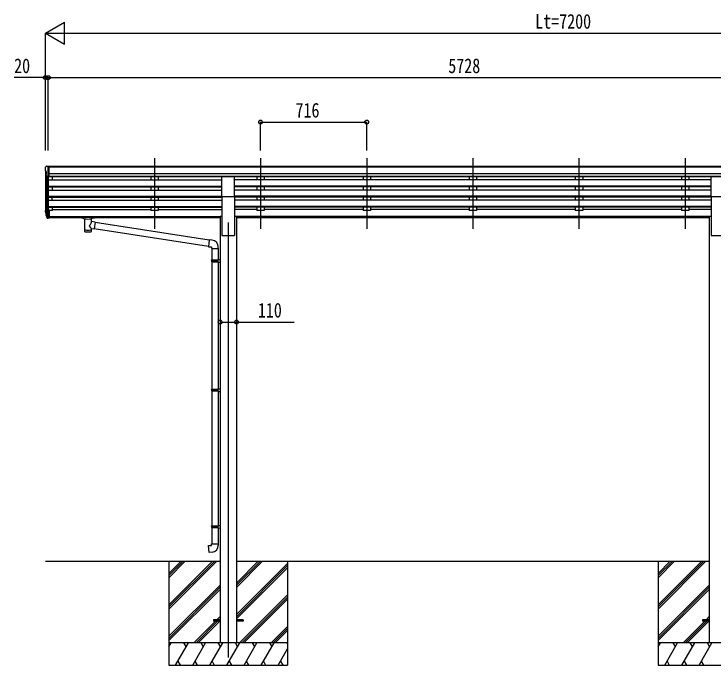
# Model space of a CAD drawing. Units: millimetres, scale not verified. Extents: x -12615 to 12615, y -8910 to 8910.
# Drawn here: x -4500 to 222, y -4915 to -520 of the extents above; entities that cross this region are included whole.
import ezdxf
from ezdxf.enums import TextEntityAlignment as Align

# ---------------------------------------------------------------- set-up
doc = ezdxf.new("R2010")
doc.units = ezdxf.units.MM
doc.header["$LTSCALE"] = 50
for name, color, linetype in [('0-3_YKK_12', 2, 'Continuous'), ('0-4_YKK_13', 4, 'Continuous'), ('0-5_YKK_A1', 4, 'Continuous'), ('0-6_YKK_D', 6, 'Continuous')]:
    doc.layers.add(name, color=color, linetype=linetype)
doc.styles.add('ＭＳ ゴシック', font='')
doc.styles.get('ＭＳ ゴシック').set_extended_font_data('MS Gothic')

msp = doc.modelspace()

# ---------------------------------------------------------------- linework, layer by layer
at = {"layer": '0-3_YKK_12'}
for p, q in [((-3552.94, -1491.89), (-3552.94, -1969.4)), ((-2836.94, -1491.89), (-2836.94, -1969.4)), ((-2120.94, -1491.89), (-2120.94, -1969.4)), ((-1404.94, -1491.89), (-1404.94, -1969.4)), ((-688.94, -1491.89), (-688.94, -1969.4)), ((27.06, -1491.89), (27.06, -1969.4)), ((-3054.94, -1926.44), (-3054.94, -4865))]:
    msp.add_line(p, q, dxfattribs=at)
at = {"layer": '0-4_YKK_13'}
for p, q in [((-4290.94, -1557), (-4290.94, -1557.63)), ((-4284.03, -1548.2), (-4288.1, -1554.01)), ((-4280.94, -1547.63), (-4283.27, -1547.78)), ((-4280.94, -1547.63), (-4262.44, -1547.63)), ((-4268.94, -1620.62), (-4268.94, -1547.63)), ((-4262.44, -1547.63), (-4252.44, -1547.72)), ((-4262.44, -1619.62), (-4262.44, -1547.63)), ((-4252.44, -1549.24), (-4252.44, -1547.72)), ((-4288.41, -1578.82), (-4283.09, -1581.89)), ((-4276.56, -1618.8), (-4285.57, -1603.21)), ((-4282.94, -1582.15), (-4282.94, -1598.42)), ((-4268.94, -1620.62), (-4274.15, -1620.3)), ((-4262.44, -1619.62), (-4268.94, -1619.62)), ((-3097.44, -1751.06), (-3097.44, -1615.84)), ((-3097.44, -1615.84), (-3012.44, -1615.84)), ((-3012.44, -1751.06), (-3012.44, -1615.84)), ((202.56, -1751.06), (202.56, -1615.84)), ((202.56, -1615.84), (287.56, -1615.84)), ((-3097.44, -1751.06), (-3012.44, -1751.06)), ((202.56, -1751.06), (287.56, -1751.06)), ((-4287.85, -1859.2), (-4283.97, -1867.15)), ((-4287.24, -1857.83), (-4283.97, -1864.89)), ((-4285.53, -1870.48), (-4285.19, -1874.88)), ((-4285.19, -1874.88), (-4276.38, -1898.43)), ((-4284.58, -1874.32), (-4276.38, -1890.5)), ((-4275.37, -1889.37), (-4283.13, -1873.96)), ((-4268.94, -1845.01), (-4268.94, -1899.79)), ((-4262.44, -1845.01), (-4268.94, -1845.01)), ((-4262.44, -1885.15), (-4268.94, -1885.15)), ((-4262.44, -1845.01), (-4262.44, -1899.05)), ((-4268.94, -1890.05), (-4274.07, -1890.05)), ((-4268.94, -1891.85), (-4273.79, -1891.85)), ((-4268.94, -1899.79), (-4273.79, -1899.79)), ((-4262.44, -1890.03), (-4268.94, -1890.03)), ((-4262.44, -1899.05), (-4268.94, -1899.05)), ((-4044.94, -1889.89), (-4044.94, -1895.65)), ((-4044.94, -1890.08), (-4044.94, -1891.62)), ((-4042.94, -1889.23), (-3959.94, -1889.23)), ((-4042.94, -1891.4), (-3959.94, -1891.4)), ((-4042.94, -1896.31), (-4028.44, -1896.31)), ((-4028.44, -1901.96), (-4028.44, -1895.41)), ((-4024.34, -1902.88), (-4024.36, -1988.32)), ((-3978.54, -1921.62), (-3978.54, -1902.88)), ((-3953.32, -1925.53), (-3978.54, -1921.61)), ((-3974.44, -1901.96), (-3974.44, -1895.41)), ((-3974.44, -1896.31), (-3959.94, -1896.31)), ((-3953.32, -1925.53), (-3960.34, -1970.79)), ((-3957.94, -1889.89), (-3957.94, -1895.65)), ((-3184.14, -2046.92), (-3953.64, -1927.54)), ((-3978.52, -1988.32), (-3978.55, -1967.65)), ((-3978.54, -1967.96), (-3960.34, -1970.79)), ((-3187.8, -2088.85), (-3960.07, -1969.05)), ((-3163.13, -2046.8), (-3183.97, -2044.97)), ((-3168.05, -2102.54), (-3122.05, -2102.54)), ((-3165.94, -2102.54), (-3165.94, -2180.36)), ((-3123.94, -2102.54), (-3123.94, -2177.8)), ((-3122.05, -2102.54), (-3122.05, -2091.63)), ((-3167.94, -2182.36), (-3166.94, -2180.36)), ((-3167.94, -2182.36), (-3123.94, -2182.36)), ((-3167.94, -2182.36), (-3167.94, -2190.36)), ((-3167.94, -2190.36), (-3123.94, -2190.36)), ((-3167.94, -2190.36), (-3166.94, -2192.36)), ((-3166.94, -2180.36), (-3123.94, -2180.36)), ((-3166.94, -2192.36), (-3123.94, -2192.36)), ((-3165.94, -2192.36), (-3165.94, -3052.75)), ((-3128.42, -2182.36), (-3128.85, -2180.36)), ((-3125.94, -2177.86), (-3109.94, -2177.39)), ((-3125.94, -2179.86), (-3125.94, -2177.86)), ((-3125.94, -2179.86), (-3123.94, -2179.86)), ((-3125.94, -2194.86), (-3125.94, -2192.86)), ((-3125.94, -2194.86), (-3109.94, -2195.33)), ((-3123.94, -2194.92), (-3123.94, -3050.2)), ((-3109.94, -2177.39), (-3109.94, -2195.33)), ((-3167.94, -3054.75), (-3166.94, -3052.75)), ((-3167.94, -3054.75), (-3123.94, -3054.75)), ((-3167.94, -3054.75), (-3167.94, -3062.75)), ((-3167.94, -3062.75), (-3123.94, -3062.75)), ((-3167.94, -3062.75), (-3166.94, -3064.75)), ((-3166.94, -3052.75), (-3123.94, -3052.75)), ((-3166.94, -3064.75), (-3123.94, -3064.75)), ((-3165.94, -3064.75), (-3165.94, -3975.44)), ((-3128.42, -3054.75), (-3128.85, -3052.75)), ((-3125.94, -3050.25), (-3109.94, -3049.78)), ((-3125.94, -3052.25), (-3125.94, -3050.25)), ((-3125.94, -3052.25), (-3123.94, -3052.25)), ((-3125.94, -3067.25), (-3125.94, -3065.25)), ((-3125.94, -3067.25), (-3109.94, -3067.73)), ((-3123.94, -3067.31), (-3123.94, -3972.88)), ((-3109.94, -3049.78), (-3109.94, -3067.73)), ((-3167.94, -3977.44), (-3166.94, -3975.44)), ((-3167.94, -3977.44), (-3123.94, -3977.44)), ((-3167.94, -3977.44), (-3167.94, -3985.44)), ((-3167.94, -3985.44), (-3123.94, -3985.44)), ((-3167.94, -3985.44), (-3166.94, -3987.44)), ((-3166.94, -3975.44), (-3123.94, -3975.44)), ((-3166.94, -3987.44), (-3123.94, -3987.44)), ((-3165.94, -3987.44), (-3165.94, -4097.44)), ((-3128.42, -3977.44), (-3128.85, -3975.44)), ((-3125.94, -3972.94), (-3109.94, -3972.47)), ((-3125.94, -3974.94), (-3125.94, -3972.94)), ((-3125.94, -3974.94), (-3123.94, -3974.94)), ((-3125.94, -3989.94), (-3125.94, -3987.94)), ((-3125.94, -3989.94), (-3109.94, -3990.41)), ((-3123.94, -3990), (-3123.94, -4097.44)), ((-3109.94, -3972.47), (-3109.94, -3990.41)), ((-3167.94, -4097.44), (-3121.94, -4097.44)), ((-3167.94, -4107.44), (-3167.94, -4097.44)), ((-3121.94, -4097.44), (-3121.94, -4108.36)), ((-3154.94, -4610.5), (-3154.94, -4619.5)), ((-3109.94, -4610.5), (-3154.94, -4610.5)), ((-3109.94, -4619.5), (-3154.94, -4619.5)), ((-2954.94, -4610.5), (-2999.94, -4610.5)), ((-2954.94, -4619.5), (-2999.94, -4619.5)), ((-2954.94, -4610.5), (-2954.94, -4619.5)), ((145.06, -4610.5), (145.06, -4619.5)), ((190.06, -4610.5), (145.06, -4610.5)), ((190.06, -4619.5), (145.06, -4619.5))]:
    msp.add_line(p, q, dxfattribs=at)
for points in [[(-4044.94, -1889.89), (-4044.9, -1889.7), (-4044.82, -1889.56), (-4044.72, -1889.47), (-4044.62, -1889.4), (-4044.5, -1889.36), (-4044.21, -1889.3), (-4043.72, -1889.25), (-4043.18, -1889.23), (-4042.94, -1889.23)], [(-4044.94, -1895.65), (-4044.9, -1895.84), (-4044.82, -1895.98), (-4044.72, -1896.07), (-4044.62, -1896.14), (-4044.5, -1896.18), (-4044.21, -1896.24), (-4043.72, -1896.29), (-4043.18, -1896.31), (-4042.94, -1896.31)], [(-3959.94, -1889.23), (-3959.59, -1889.23), (-3959.06, -1889.26), (-3958.61, -1889.31), (-3958.31, -1889.38), (-3958.14, -1889.48), (-3958.02, -1889.62), (-3957.95, -1889.8), (-3957.94, -1889.89)], [(-3959.94, -1896.31), (-3959.59, -1896.31), (-3959.06, -1896.28), (-3958.61, -1896.23), (-3958.31, -1896.15), (-3958.14, -1896.06), (-3958.02, -1895.92), (-3957.95, -1895.74), (-3957.94, -1895.65)], [(-3183.97, -2044.97), (-3187.97, -2090.8), (-3168.05, -2092.54), (-3168.05, -2102.54)], [(-3128.42, -2182.36), (-3128.42, -2190.36), (-3128.85, -2192.36)], [(-3125.94, -2192.86), (-3123.94, -2192.86), (-3123.94, -2179.86)], [(-3128.42, -3054.75), (-3128.42, -3062.75), (-3128.85, -3064.75)], [(-3125.94, -3065.25), (-3123.94, -3065.25), (-3123.94, -3052.25)], [(-3128.42, -3977.44), (-3128.42, -3985.44), (-3128.85, -3987.44)], [(-3125.94, -3987.94), (-3123.94, -3987.94), (-3123.94, -3974.94)], [(-3163.02, -4153.19), (-3183.86, -4155.01), (-3187.86, -4109.19), (-3167.94, -4107.44)]]:
    msp.add_lwpolyline(points, dxfattribs=at)
for centre, radius, start, end in [((-4287.94, -1557), 3, 93, 180), ((-4088.94, -1557.63), 202, 180, 184.94904), ((-4283.21, -1548.77), 1, 93.5, 145), ((-4284.04, -1574.44), 6.18, 185.7035, 224.99897), ((-4282.97, -1601.71), 3, 94.7167, 210), ((-4283.24, -1598.42), 0.3, 274.7167, 0), ((-4283.24, -1582.15), 0.3, 0, 60), ((-4273.97, -1617.3), 3, 210, 266.5), ((-4259.76, -1850.09), 29.53, 186.50806, 197.98144), ((-4258.35, -1848.33), 30.41, 187.1552, 198.19734), ((-3167.05, -2091.63), 45, 0, 85), ((-3166.94, -4108.36), 45, 275, 0)]:
    msp.add_arc(centre, radius, start, end, dxfattribs=at)
for centre, major_axis, ratio, start_param, end_param in [((-4200.29, -1850.52), (-89.06, 1.43), 0.57596, 6.1962358, 6.3678173), ((-4201.08, -1843.84), (87.93, 4.42), 0.541684, 3.0659337, 3.2228513), ((-4284.23, -1870.48), (1.3, 0), 0.90356, 1.3700892, 3.347195), ((-4198.31, -1854.29), (-89.07, 0), 0.90356, 0.2056023, 0.2515348), ((-4199.02, -1850.42), (-88.05, 0), 0.90356, 0.2662965, 0.3003836), ((-4273.79, -1889.14), (-3, 0), 0.90356, 0.5235988, 1.5707963), ((-4273.79, -1897.08), (3, 0), 0.90356, 3.6651914, 4.712389), ((-4274.07, -1888.69), (-1.5, 0), 0.90356, 0.5235988, 1.5707963), ((-4042.94, -1891.62), (2, 0), 0.109601, 1.5707963, 3.1415927), ((-4001.44, -1901.87), (27.06, 0), 0.069685, 3.1415927, 6.2831853), ((-4001.44, -1895.41), (27, 0), 0.070066, 6.2831853, 9.424778), ((-4001.44, -1948.16), (-22.81, -26.62), 0.234429, 1.6855472, 3.1268519), ((-3990.44, -1899.39), (16, 0), 0.361356, 6.2636979, 6.2831853), ((-3959.94, -1891.62), (2, 0), 0.109601, 0, 1.5707963), ((-4001.44, -1975.88), (22.91, 0), 0.122865, 3.1415927, 6.2831853), ((-3998.89, -1945.52), (20.32, -22.25), 0.045535, 0.0389954, 1.3075346), ((-4001.44, -1988.32), (22.92, 0), 0.101955, 3.1415499, 6.2833984)]:
    msp.add_ellipse(centre, major_axis=major_axis, ratio=ratio, start_param=start_param, end_param=end_param, dxfattribs=at)
at = {"layer": '0-5_YKK_A1'}
for p, q in [((1442.56, -1549.24), (-4262.44, -1549.24)), ((1442.56, -1554.45), (-4262.44, -1554.45)), ((-4288.94, -1578.21), (-4288.94, -1844.65)), ((1452.56, -1597.98), (-4262.44, -1597.98)), ((-4283.97, -1605.98), (-4283.97, -1871.36)), ((-4274.94, -1620.14), (-4274.95, -1889.79)), ((-4268.94, -1620.62), (-4268.94, -1845.01)), ((-4268.94, -1639.54), (-3097.44, -1639.54)), ((1452.56, -1615.84), (-4262.44, -1615.84)), ((-3097.44, -1619.08), (-4262.44, -1619.08)), ((-4243.94, -1619.08), (-4243.94, -1639.54)), ((-3577.94, -1619.08), (-3577.94, -1639.54)), ((-3527.94, -1619.08), (-3527.94, -1639.54)), ((202.56, -1619.08), (-3012.44, -1619.08)), ((202.56, -1639.54), (-3012.44, -1639.54)), ((-2861.94, -1619.08), (-2861.94, -1639.54)), ((-2811.94, -1619.08), (-2811.94, -1639.54)), ((-2145.94, -1619.08), (-2145.94, -1639.54)), ((-2095.94, -1619.08), (-2095.94, -1639.54)), ((-1429.94, -1619.08), (-1429.94, -1639.54)), ((-1379.94, -1619.08), (-1379.94, -1639.54)), ((-713.94, -1619.08), (-713.94, -1639.54)), ((-663.94, -1619.08), (-663.94, -1639.54)), ((2.06, -1619.08), (2.06, -1639.54)), ((52.06, -1619.08), (52.06, -1639.54)), ((-4268.94, -1681.41), (-3097.44, -1681.41)), ((-4268.94, -1682.91), (-3097.44, -1682.91)), ((-4268.94, -1687.23), (-3097.44, -1687.23)), ((-4243.94, -1687.23), (-4243.94, -1708.03)), ((-3577.94, -1687.23), (-3577.94, -1708.03)), ((-3527.94, -1687.23), (-3527.94, -1708.03)), ((202.56, -1681.41), (-3012.44, -1681.41)), ((202.56, -1682.91), (-3012.44, -1682.91)), ((202.56, -1687.23), (-3012.44, -1687.23)), ((-2861.94, -1687.23), (-2861.94, -1708.03)), ((-2811.94, -1687.23), (-2811.94, -1708.03)), ((-2145.94, -1687.23), (-2145.94, -1708.03)), ((-2095.94, -1687.23), (-2095.94, -1708.03)), ((-1429.94, -1687.23), (-1429.94, -1708.03)), ((-1379.94, -1687.23), (-1379.94, -1708.03)), ((-713.94, -1687.23), (-713.94, -1708.03)), ((-663.94, -1687.23), (-663.94, -1708.03)), ((2.06, -1687.23), (2.06, -1708.03)), ((52.06, -1687.23), (52.06, -1708.03)), ((-4268.94, -1708.03), (-3097.44, -1708.03)), ((202.56, -1708.03), (-3012.44, -1708.03)), ((-4268.94, -1749.91), (-3097.44, -1749.91)), ((-4268.94, -1751.4), (-3097.44, -1751.4)), ((-4268.94, -1755.72), (-3097.44, -1755.72)), ((-4268.94, -1776.52), (-3097.44, -1776.52)), ((-4243.94, -1776.52), (-4243.94, -1755.72)), ((-3577.94, -1755.72), (-3577.94, -1776.52)), ((-3527.94, -1755.72), (-3527.94, -1776.52)), ((-3097.44, -1751.06), (-3097.44, -2015)), ((202.56, -1749.91), (-3012.44, -1749.91)), ((-3012.44, -1751.06), (-3012.44, -2015)), ((202.56, -1751.4), (-3012.44, -1751.4)), ((202.56, -1755.72), (-3012.44, -1755.72)), ((202.56, -1776.52), (-3012.44, -1776.52)), ((-2861.94, -1755.72), (-2861.94, -1776.52)), ((-2811.94, -1755.72), (-2811.94, -1776.52)), ((-2145.94, -1755.72), (-2145.94, -1776.52)), ((-2095.94, -1755.72), (-2095.94, -1776.52)), ((-1429.94, -1755.72), (-1429.94, -1776.52)), ((-1379.94, -1755.72), (-1379.94, -1776.52)), ((-713.94, -1755.72), (-713.94, -1776.52)), ((-663.94, -1755.72), (-663.94, -1776.52)), ((2.06, -1755.72), (2.06, -1776.52)), ((52.06, -1755.72), (52.06, -1776.52)), ((202.56, -1751.06), (202.56, -2015)), ((-4268.94, -1818.4), (-3097.44, -1818.4)), ((-4268.94, -1819.9), (-3097.44, -1819.9)), ((-4268.94, -1824.21), (-3097.44, -1824.21)), ((-4243.94, -1824.21), (-4243.94, -1845.65)), ((-4243.94, -1840.7), (-3577.94, -1840.7)), ((-3577.94, -1824.21), (-3577.94, -1845.65)), ((-3527.94, -1824.21), (-3527.94, -1845.65)), ((-3527.94, -1840.7), (-3097.44, -1840.7)), ((202.56, -1818.4), (-3012.44, -1818.4)), ((202.56, -1819.9), (-3012.44, -1819.9)), ((202.56, -1824.21), (-3012.44, -1824.21)), ((-2861.94, -1840.7), (-3012.44, -1840.7)), ((-2861.94, -1824.21), (-2861.94, -1845.65)), ((-2811.94, -1824.21), (-2811.94, -1845.65)), ((-2145.94, -1840.7), (-2811.94, -1840.7)), ((-2145.94, -1824.21), (-2145.94, -1845.65)), ((-2095.94, -1824.21), (-2095.94, -1845.65)), ((-1429.94, -1840.7), (-2095.94, -1840.7)), ((-1429.94, -1824.21), (-1429.94, -1845.65)), ((-1379.94, -1824.21), (-1379.94, -1845.65)), ((-713.94, -1840.7), (-1379.94, -1840.7)), ((-713.94, -1824.21), (-713.94, -1845.65)), ((-663.94, -1824.21), (-663.94, -1845.65)), ((2.06, -1840.7), (-663.94, -1840.7)), ((2.06, -1824.21), (2.06, -1845.65)), ((52.06, -1824.21), (52.06, -1845.65)), ((202.56, -1840.7), (52.06, -1840.7)), ((-4243.94, -1845.65), (-4262.44, -1845.65)), ((-4262.44, -1887.72), (-3109.94, -1887.72)), ((-3527.94, -1845.65), (-3577.94, -1845.65)), ((-3109.94, -1885.01), (-3109.94, -4765)), ((-3109.94, -1885.01), (-3097.44, -1885.01)), ((-3012.44, -1885.01), (-2999.94, -1885.01)), ((-2999.94, -1885.01), (-2999.94, -4765)), ((190.06, -1887.72), (-2999.94, -1887.72)), ((-2811.94, -1845.65), (-2861.94, -1845.65)), ((-2095.94, -1845.65), (-2145.94, -1845.65)), ((-1379.94, -1845.65), (-1429.94, -1845.65)), ((-663.94, -1845.65), (-713.94, -1845.65)), ((52.06, -1845.65), (2.06, -1845.65)), ((190.06, -1885.01), (190.06, -4765)), ((190.06, -1885.01), (202.56, -1885.01)), ((-4262.44, -1889.11), (-3109.94, -1889.11)), ((-4028.44, -1896.8), (-4262.44, -1896.8)), ((-3109.94, -1896.8), (-3974.44, -1896.8)), ((190.06, -1889.11), (-2999.94, -1889.11)), ((190.06, -1896.8), (-2999.94, -1896.8)), ((-3097.44, -2015), (-3012.44, -2015)), ((202.56, -2015), (287.56, -2015)), ((-4288.94, -4215), (-3109.94, -4215)), ((-3454.94, -4215), (-3454.94, -4915)), ((-3454.94, -4509.18), (-3160.76, -4215)), ((-3454.94, -4523.32), (-3146.62, -4215)), ((-3454.94, -4537.46), (-3132.48, -4215)), ((-3454.94, -4325.33), (-3344.61, -4215)), ((-3454.94, -4311.19), (-3358.75, -4215)), ((-3454.94, -4297.05), (-3372.89, -4215)), ((-2999.94, -4215), (190.06, -4215)), ((-2999.94, -4390.83), (-2824.11, -4215)), ((-2999.94, -4376.69), (-2838.25, -4215)), ((-2999.94, -4362.55), (-2852.39, -4215)), ((-2999.94, -4574.68), (-2654.94, -4229.68)), ((-2999.94, -4588.82), (-2654.94, -4243.82)), ((-2654.94, -4215), (-2654.94, -4915)), ((-154.94, -4215), (-154.94, -4915)), ((-154.94, -4509.18), (139.24, -4215)), ((-154.94, -4523.32), (153.38, -4215)), ((-154.94, -4537.46), (167.52, -4215)), ((-154.94, -4325.33), (-44.61, -4215)), ((-154.94, -4311.19), (-58.75, -4215)), ((-154.94, -4297.05), (-72.89, -4215)), ((-2999.94, -4602.96), (-2654.94, -4257.96)), ((-3454.94, -4721.31), (-3109.94, -4376.31)), ((-3454.94, -4735.45), (-3109.94, -4390.45)), ((-154.94, -4721.31), (190.06, -4376.31)), ((-154.94, -4735.45), (190.06, -4390.45)), ((-3454.94, -4749.59), (-3109.94, -4404.59)), ((-154.94, -4749.59), (190.06, -4404.59)), ((-2978.13, -4765), (-2654.94, -4441.81)), ((-2963.99, -4765), (-2654.94, -4455.95)), ((-2949.85, -4765), (-2654.94, -4470.09)), ((-3286.5, -4765), (-3141, -4619.5)), ((-3272.36, -4765), (-3126.86, -4619.5)), ((-3258.21, -4765), (-3112.71, -4619.5)), ((-3132, -4610.5), (-3109.94, -4588.44)), ((-3117.86, -4610.5), (-3109.94, -4602.58)), ((13.5, -4765), (159, -4619.5)), ((27.64, -4765), (173.14, -4619.5)), ((41.79, -4765), (187.29, -4619.5)), ((168, -4610.5), (190.06, -4588.44)), ((182.14, -4610.5), (190.06, -4602.58)), ((-2766, -4765), (-2654.94, -4653.94)), ((-2751.86, -4765), (-2654.94, -4668.08)), ((-2737.71, -4765), (-2654.94, -4682.23)), ((-2654.94, -4765), (-3454.94, -4765)), ((-3454.94, -4792.5), (-3439.06, -4765)), ((-3410.19, -4915), (-3323.59, -4765)), ((-3338.59, -4790.98), (-3353.59, -4765)), ((-3294.72, -4915), (-3208.12, -4765)), ((-3223.12, -4790.98), (-3238.12, -4765)), ((-3179.25, -4915), (-3092.65, -4765)), ((-3107.65, -4790.98), (-3122.65, -4765)), ((-3063.78, -4915), (-2977.18, -4765)), ((-2992.18, -4790.98), (-3007.18, -4765)), ((-2948.31, -4915), (-2861.71, -4765)), ((-2876.71, -4790.98), (-2891.71, -4765)), ((-2832.84, -4915), (-2746.24, -4765)), ((-2776.24, -4765), (-2761.24, -4790.98)), ((-2660.77, -4765), (-2654.94, -4775.1)), ((645.06, -4765), (-154.94, -4765)), ((-154.94, -4792.5), (-139.06, -4765)), ((-110.19, -4915), (-23.59, -4765)), ((-38.59, -4790.98), (-53.59, -4765)), ((5.28, -4915), (91.88, -4765)), ((76.88, -4790.98), (61.88, -4765)), ((120.75, -4915), (207.35, -4765)), ((192.35, -4790.98), (177.35, -4765)), ((-2717.37, -4915), (-2654.94, -4806.86)), ((-3395.2, -4889.02), (-3380.2, -4915)), ((-3279.73, -4889.02), (-3264.73, -4915)), ((-3164.25, -4889.02), (-3149.25, -4915)), ((-3048.78, -4889.02), (-3033.79, -4915)), ((-2933.31, -4889.02), (-2918.32, -4915)), ((-2817.84, -4889.02), (-2802.85, -4915)), ((-2702.38, -4889.02), (-2687.38, -4915)), ((-95.2, -4889.02), (-80.2, -4915)), ((20.27, -4889.02), (35.27, -4915)), ((135.75, -4889.02), (150.75, -4915)), ((-3454.94, -4915), (-2654.94, -4915)), ((-154.94, -4915), (645.06, -4915))]:
    msp.add_line(p, q, dxfattribs=at)
at = {"layer": '0-6_YKK_D'}
for p, q in [((-4288.94, -649.24), (-4159.04, -574.24)), ((-4159.04, -724.24), (-4159.04, -574.24)), ((-4288.94, -1441.89), (-4288.94, -648.24)), ((-4288.94, -649.24), (-4159.04, -724.24)), ((-4288.94, -649.24), (-4029.13, -649.24)), ((-4138.94, -649.24), (2761.06, -649.24)), ((-4288.94, -1441.89), (-4288.94, -948.24)), ((-4268.94, -1441.89), (-4268.94, -948.24)), ((-4268.94, -1441.89), (-4268.94, -948.24)), ((-4268.94, -949.24), (1459.06, -949.24)), ((-2836.94, -1441.89), (-2836.94, -1248.24)), ((-2836.94, -1249.24), (-2120.94, -1249.24)), ((-2120.94, -1441.89), (-2120.94, -1248.24))]:
    msp.add_line(p, q, dxfattribs=at)
for points in [[(-4268.94, -949.24), (-4288.94, -949.24), (-4500.34, -949.24)], [(-3109.94, -2599.55), (-2999.94, -2599.55), (-2609.34, -2599.55)]]:
    msp.add_lwpolyline(points, dxfattribs=at)
for centre in [(-4288.94, -949.24), (-4268.94, -949.24), (-4268.94, -949.24), (-2836.94, -1249.24), (-2120.94, -1249.24), (-3109.94, -2599.55), (-2999.94, -2599.55)]:
    msp.add_circle(centre, 12.75, dxfattribs=at)

# ---------------------------------------------------------------- texts
at = {"layer": '0-6_YKK_D', "style": 'ＭＳ ゴシック', "width": 0.8}
for s, p in [('Lt=7200', (-984.14, -648.24)), ('20', (-4499.34, -948.24)), ('5728', (-1570.54, -948.24)), ('716', (-2601.34, -1248.24)), ('110', (-2855.14, -2598.55))]:
    msp.add_text(s, height=98.97, dxfattribs=at).set_placement(p, align=Align.BOTTOM_LEFT)

doc.saveas('drawing.dxf')
